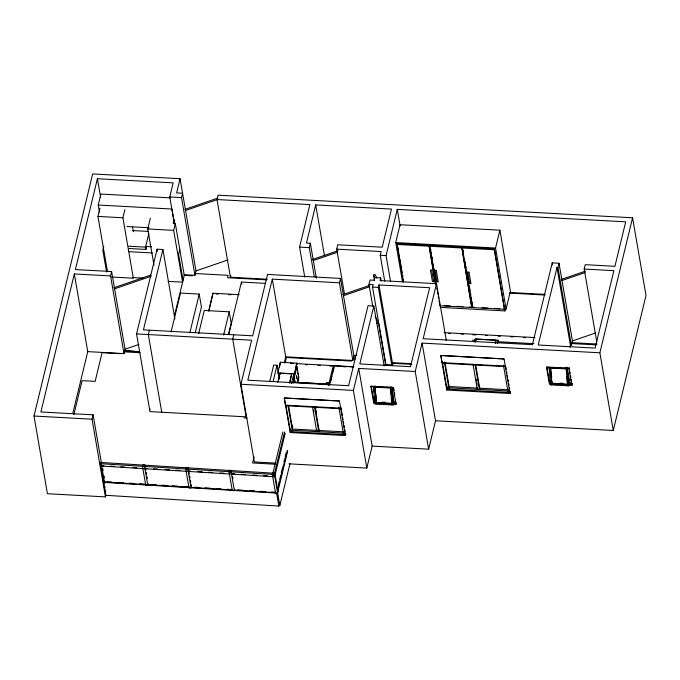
<?xml version="1.0" encoding="UTF-8"?>
<svg xmlns="http://www.w3.org/2000/svg" width="680" height="680" viewBox="0 0 680 680"><rect width="100%" height="100%" fill="white"/><g stroke="black" fill="none" stroke-linecap="round" stroke-linejoin="round"><path stroke-width="1.02" d="M105.884 495.133L105.459 496.885L47.421 493.723L34 416.032L92.675 173.935L180.064 178.704L195.993 270.912L194.939 275.289L184.144 274.703M74.332 273.947L87.754 351.637L123.981 353.608L110.559 275.927L74.332 273.947L40.877 411.969L93.109 414.825L101.337 462.468M174.394 223.89L169.745 196.962L173.162 182.861L97.41 178.721L75.395 269.569L111.622 271.55L125.044 349.231L123.981 353.608M99.467 212.066L98.252 205.02L100.912 194.064L170.382 197.855M107.483 271.626L97.945 216.418L99.926 208.242M103.776 246.296L102.816 250.257L106.573 272.008M72.769 413.44L87.754 351.637M73.873 414.579L82.093 380.647L95.149 381.361L102.102 352.665L120.853 353.685M111.503 277.006L133.339 278.197L122.91 217.778L124.891 209.61M110.559 275.927L111.622 271.55M105.459 496.885L92.047 419.203L93.109 414.825M153.994 265.208L147.73 228.956L150.348 218.135M129.166 248.523L145.945 249.432L145.545 247.129L148.869 233.435M145.945 249.432L146.659 246.5M101.668 462.332L101.286 463.904L104.516 482.604L104.898 481.04M233.775 334.789L232.722 339.167L246.134 416.849L149.974 411.604L136.553 333.914L157.089 249.195L162.903 249.509L174.896 318.911M162.903 249.509L143.429 329.859L252.671 335.818L267.546 274.44L340.501 278.426L353.923 356.107L352.861 360.485L285.719 356.822L272.306 279.131L339.439 282.803L352.861 360.485M180.064 178.704L176.621 192.899L182.58 193.222L181.518 197.6L194.939 275.289M174.191 219.487L173.23 223.44L175.312 223.558L184.255 275.349L174.344 316.225M149.387 330.183L148.325 334.56L161.738 412.241M168.088 281.367L182.606 282.157L173.655 230.367L175.312 223.558M179.783 249.45L178.585 254.388L183.056 280.287M149.812 409.819L150.025 408.944M171.079 331.874L180.489 293.063L199.206 294.083L201.441 307.037L195.254 332.571M142.494 466.48L142.868 464.916L144.951 465.026L144.568 466.59L147.798 485.29L145.724 485.18L142.494 466.48L144.568 466.59M147.798 485.29L148.18 483.726M267.359 279.242L230.426 277.227L217.005 199.537L218.067 195.16L632.578 217.787L646 295.469L613.275 430.482L435.523 420.775L422.101 343.094L599.862 352.793L613.275 430.482M189.805 332.894L199.206 294.083M198.636 333.676L204.263 310.454L229.22 311.814L231.208 323.323L228.514 334.433M208.751 310.675L212.976 293.225L239.139 294.652M208.845 311.253L212.976 293.225M230.426 277.227L230.843 275.476M185.776 469.166L186.15 467.602L188.232 467.712L187.858 469.285L191.089 487.985L189.006 487.866L185.776 469.166L187.858 469.285M223.593 335.036L229.22 311.814M228.726 334.466L241.434 282.055L265.344 283.365M275.375 463.088L254.346 461.941L240.932 384.26L251.608 340.195L136.553 333.914M272.306 279.131L247.809 380.197L348.644 385.704L368.033 305.711L373.847 306.034L384.208 366.01M229.058 471.861L229.44 470.296L231.514 470.407L231.141 471.971L234.371 490.671L232.288 490.56L229.058 471.861L231.141 471.971M234.371 490.671L234.745 489.107M304.767 277.151L299.582 247.112L309.885 204.612L217.005 199.537M269.756 381.395L273.717 365.075L277.032 365.253L279.191 377.757M254.074 456.85L252.595 462.978L275.341 464.219M344.42 293.683L336.719 249.144L337.781 244.766L382.211 247.189L391.459 209.057L315.699 204.927L306.459 243.057L310.344 243.27L316.387 278.239M273.079 381.574L277.032 365.253M277.695 373.311L280.373 362.245L297.007 363.154L293.981 377.094M279.548 367.132L280.373 362.245M278.383 374.969L278.859 373.014L293.828 373.83L294.423 377.281M314.296 276.649L309.289 247.648L310.344 243.27M277.814 382.304L280.015 373.201L291.661 373.839L289.901 383.087M278.995 379.414L279.726 376.38M284.223 363.01L285.719 356.822M285.158 362.652L286.407 357.501L351.824 361.072M289.459 382.942L291.661 373.839M291.457 383.613L293.828 373.83M295.375 369.385L295.859 367.396M294.075 375.224L297.007 363.154M293.003 383.154L296.922 366.444L296.098 366.392M272.34 474.546L272.723 472.983L274.797 473.093L278.026 491.802L277.652 493.365L275.57 493.246L272.34 474.546L274.423 474.665L279.828 505.512L278.248 505.427M282.872 431.962L272.74 473.773L274.405 473.866L284.537 432.055M274.423 474.665L274.797 473.093M297.406 381.2L298.367 377.255L298.758 379.559M275.043 475.15L285.183 433.339M297.56 382.067L298.767 377.085L296.922 366.444M290.615 428.502L290.207 430.176L345.38 433.185L345.627 434.622L290.453 431.613L285.906 405.288M345.822 433.806L345.398 435.557L290.232 432.548L290.649 430.797M278.528 484.356L279.267 481.296M279.76 479.256L280.755 475.175M281.248 473.135L282.727 467.015M283.968 461.915L284.707 458.856M285.2 456.815L286.195 452.736M277.542 490.501L287.181 450.721M277.839 491.546L287.725 450.755M279.828 505.512L289.96 463.7M339.439 282.803L340.501 278.426M326.425 384.642L326.91 382.636L328.993 382.747M327.573 384.88L328.075 382.832M317.161 429.955L316.752 431.622L312.528 407.167M328.414 385.696L329.162 382.611L330.412 382.678M329.477 385.05L334.126 365.865L353.727 366.936M332.052 375.887L330.556 382.058L329.315 381.99L332.8 367.591L334.05 367.659L332.554 373.83M319.234 430.066L318.835 431.74L314.611 407.277M372.725 306.161L368.968 284.41L370.022 280.032L374.195 280.262L374.85 277.576L380.664 277.89L381.208 281.001M373.847 306.034L359.813 363.936L410.49 366.699L429.632 287.725L378.955 284.954L392.377 362.644L391.774 365.1L385.959 364.786L372.538 287.096L373.142 284.639L368.968 284.41M384.727 281.172L380.256 255.28L381.157 251.566L336.719 249.144M289.034 463.837L366.817 468.078L353.396 390.397L358.725 368.416L415.225 371.493L428.638 449.183L372.147 446.097L358.725 368.416M391.774 365.1L378.361 287.411L378.955 284.954M380.664 277.89L380.018 280.576L436.509 283.662L446.352 340.629M390.541 281.495L386.07 255.595L397.273 209.381L625.702 221.841L614.933 266.297L585.259 264.673L584.196 269.05L596.726 341.564M402.509 281.86L395.717 242.581L400.044 224.74L499.885 230.189L510.416 291.185L506.098 309.017L503.99 308.907M403.385 282.055L397.12 243.5L429.012 245.242L435.693 283.909M374.442 400.75L373.787 403.435L370.804 386.172L393.168 387.396L396.151 404.659L389.036 404.269M366.817 468.078L372.147 446.097M435.285 283.798L429.012 245.242M436.483 285.931L429.853 245.284L461.737 247.027L471.801 307.53L439.909 305.787L439.008 300.56M415.225 371.493L422.101 343.094M436.509 283.662L423.164 338.716L532.406 344.675L552.228 262.871L559.019 263.245L572.433 340.935L571.37 345.312L570.409 345.253L556.988 267.572L557.957 267.623L571.37 345.312M471.801 307.53L461.737 247.027M462.349 248.013L462.57 247.07L494.462 248.812L504.517 309.315L472.634 307.572L462.349 248.013L494.233 249.755L504.517 309.315M428.638 449.183L435.523 420.775M447.16 385.993L446.752 387.668L509.975 391.119L510.221 392.555L446.998 389.104L442.281 361.769M510.425 391.74L510 393.49L446.777 390.039L447.202 388.288M472.634 307.572L471.954 301.41M494.233 249.755L494.462 248.812M506.098 309.017L495.558 248.03L499.885 230.189M474.487 342.031L475.235 338.971L498.108 340.221L497.76 343.128M475.66 342.193L476.391 339.159L495.941 340.229L495.652 343.4M477.725 387.668L477.326 389.334L473.101 364.879M479.808 387.778L479.409 389.445L475.184 364.99M495.21 343.255L495.941 340.229M440.215 307.385L504.909 310.913L505.401 308.881M497.369 343.281L498.108 340.221M556.988 267.572L538.22 344.998L595.102 348.1L613.87 270.674L584.196 269.05M557.957 267.623L559.019 263.245M549.44 381.871L549.848 380.197M569.908 347.319L570.409 345.253M567.758 385.245L571.829 385.466L572.254 383.716M599.862 352.793L632.578 217.787M100.275 463.683L100.597 462.434L273.734 473.195L273.81 476.748L100.674 465.987L100.275 463.683L273.411 474.444M100.674 465.987L100.597 462.434M278.885 506.065L276.649 493.119L103.513 482.358L105.748 495.304L278.885 506.065L279.191 504.875M393.423 402.806L393.006 403.894L374.808 402.9M391.765 388.101L373.558 387.107L374.892 403.979L393.091 404.974L393.507 403.877L392.42 390.159M568.336 374.178L569.168 384.736L568.752 385.832L550.553 384.837L550.962 383.741M569.083 383.664L568.667 384.752L550.468 383.758M184.994 209.363L217.957 198.033M185.555 210.494L217.532 199.504M150.153 276.599L114.606 288.813L114.036 287.683L150.578 275.128L151.138 276.258M195.993 270.912L227.97 259.93M338.053 250.707L312.757 259.403L313.327 260.534L337.646 252.178M125.044 349.231L138.864 344.488M374.416 280.245L373.515 275.034L375.105 274.49L376.95 278.146M342.916 294.559L369.223 285.515M343.485 295.69L369.793 286.646M376.83 323.298L378.42 322.745L375.13 316.217M585.548 271.091L561.425 279.378L561.994 280.508L585.106 272.57M353.923 356.107L356.847 355.104M572.433 340.935L595.544 332.988M139.306 351.704L123.632 350.923L139.306 351.789M169.745 196.962L181.518 197.6M98.252 205.02L171.938 209.041L174.377 223.142M97.945 216.418L122.91 217.778M126.998 226.542L149.107 227.749M147.73 228.956L173.655 230.367M395.717 242.581L495.558 248.03M396.89 244.443L428.791 246.177M429.624 246.228L461.508 247.962M132.557 230.562L148.291 231.421M299.582 247.112L309.289 247.648M380.256 255.28L386.07 255.595M145.35 246.424L151.589 246.763M128.767 246.22L145.545 247.129M129.124 251.694L152.278 252.951M195.032 273.522L228.123 275.332L227.545 277.712L266.509 279.837M510.102 292.493L545.003 294.398M184.255 275.349L192.389 275.791M509.915 293.123L544.884 295.026M372.538 287.096L378.361 287.411M132.549 277.525L143.072 278.103M444.091 305.635L450.398 305.983M456.705 306.323L463.004 306.672M469.31 307.012L474.563 307.3M481.925 307.7L488.231 308.048M494.538 308.389L499.791 308.677M216.214 293.964L218.305 294.083M228.769 294.652L230.869 294.772M444.159 332.622L534.922 337.577M448.477 333.429L450.585 333.54M461.142 334.118L463.25 334.237M472.753 334.755L475.915 334.925M485.418 335.444L487.526 335.554M498.083 336.132L500.191 336.251M510.748 336.821L512.856 336.94M523.413 337.518L525.521 337.628M571.982 342.677L597.159 344.054M571.659 343.553L595.884 344.87M472.404 340.187L475.55 340.357M497.93 341.708L533.953 343.672M510 393.49L504.05 358.904L440.827 355.453L442.068 362.644L505.291 366.095M504.033 358.964L440.81 355.512L446.777 390.039M551.718 367.548L553.809 367.659M564.289 368.228L566.38 368.348L566.797 373.609M546.958 367.48L569.321 368.704M567.426 368.959L549.219 367.965L550.553 384.837M353.642 357.867L355.716 357.977M442.527 363.214L505.75 366.656M352.401 358.692L355.504 358.853M392.377 362.644L411.375 363.681M411.825 364.344L393.057 363.324L392.564 365.364L389.402 365.194M123.683 350.736L139.332 351.594M385.067 364.956L388.238 365.126M124.466 351.866L140.139 352.725M290.513 363.315L293.675 363.486M296.837 363.655L353.796 366.767M305.379 364.692L307.488 364.811M318.036 365.381L320.144 365.5M329.638 366.019L332.8 366.188M343.349 366.767L345.457 366.877M568.752 382.925L571.803 383.087L572.05 384.531L569.007 384.361M559.98 383.163L563.014 383.333M567.63 384.14L551.922 383.282L550.673 367.489M551.497 384.353L549.457 384.243L546.482 366.979L568.846 368.203L571.829 385.466M554.54 384.523L557.591 384.684M297.942 377.043L298.767 377.085M477.632 388.084L449.14 386.529L445.085 363.086M508.198 389.75L479.706 388.195L475.66 364.76M292.8 382.143L326.349 383.979M386.529 387.26L389.674 387.43M292.876 382.279L326.341 384.106M371.297 386.623L393.661 387.846M240.932 384.26L353.396 390.397M393.091 402.067L396.142 402.228M382.296 402.195L385.33 402.365M393.346 403.503L396.389 403.673M345.398 435.557L339.447 400.971L284.282 397.962L285.524 405.152L340.688 408.17M339.43 401.03L284.265 398.021L290.232 432.548M376.839 403.605L380.902 403.826M285.982 405.714L341.156 408.731M244.009 417.868L247.163 418.038M317.058 430.372L292.587 429.037L288.541 405.594M343.604 431.817L319.132 430.482L315.087 407.048M34 416.032L92.047 419.203M101.847 465.613L103.955 465.749M110.287 466.14L114.512 466.404M120.844 466.794L125.069 467.058M132.456 467.517L136.68 467.781M145.129 468.308L147.237 468.435M153.569 468.835L157.794 469.098M165.18 469.557L169.405 469.812M175.737 470.212L179.962 470.475M188.411 470.993L190.519 471.129M197.914 471.588L202.13 471.852M208.471 472.243L212.687 472.506M220.082 472.965L224.306 473.229M231.693 473.688L234.863 473.883M241.196 474.274L245.421 474.538M252.807 474.997L257.031 475.26M263.364 475.651L267.589 475.915M106.888 481.771L112.166 482.103M117.444 482.426L123.777 482.825M129.055 483.148L134.334 483.48M139.612 483.803L144.891 484.135M151.224 484.525L156.502 484.857M161.781 485.188L167.059 485.512M172.338 485.843L177.616 486.166M183.948 486.565L189.227 486.888M194.506 487.22L199.784 487.543M205.062 487.875L210.341 488.206M216.673 488.597L220.898 488.861M227.23 489.252L232.509 489.583M237.787 489.906L243.066 490.238M249.399 490.629L254.677 490.96M259.955 491.283L265.234 491.614M271.567 492.006L275.791 492.269M104.678 482.018L145.851 484.577M147.959 484.704L189.133 487.262M191.242 487.398L232.416 489.957M234.524 490.085L275.697 492.643M373.515 275.034L374.892 277.78M552.228 262.871L552.585 264.945M569.075 367.268L569.423 369.3M569.772 371.331L570.12 373.354M570.477 375.385L570.826 377.417M571.174 379.449L571.523 381.48M566.992 367.149L569.976 384.412M548.964 367.175L549.84 372.249M546.881 367.064L549.687 383.308M504.517 308.609L504.909 310.913M505.852 367.243L506.2 369.274M506.549 371.297L506.897 373.32M507.254 375.343L507.603 377.366M507.952 379.398L508.3 381.421M508.648 383.444L508.997 385.466M509.346 387.49L509.702 389.521M503.421 365.109L508.147 392.445M463.114 250.206L463.471 252.297M465.103 261.707L465.46 263.789M465.817 265.88L466.183 267.971M466.539 270.062L467.449 275.289M467.806 277.38L468.171 279.463M468.529 281.554L468.885 283.645M469.251 285.736L470.152 290.964M470.517 293.054L470.875 295.146M471.24 297.228L471.597 299.319M475.235 338.971L475.379 339.839M476.042 378.913L476.399 380.953M476.748 382.984L477.096 385.024M430.389 248.421L430.754 250.512M431.111 252.603L431.477 254.694M431.834 256.785L432.2 258.876M433.1 264.095L433.457 266.186M433.823 268.277L434.18 270.368M434.546 272.459L434.902 274.55M435.268 276.632L436.169 281.86M436.84 288.023L437.206 290.113M437.563 292.204L437.929 294.296M438.285 296.387L438.651 298.477M444.363 361.887L449.081 389.215M397.273 209.381L400.137 225.955M397.12 243.5L397.477 245.59M397.834 247.681L398.743 252.909M399.1 254.992L399.466 257.082M399.823 259.173L402.169 272.756M402.534 274.848L402.892 276.938M403.257 279.029L403.614 281.12M393.762 388.442L394.111 390.473M394.459 392.496L394.817 394.527M391.51 387.311L394.315 403.554M378.42 322.745L385.798 365.457M373.303 386.317L374.349 392.411M371.221 386.206L374.025 402.45M315.699 204.927L324.471 255.68M340.901 407.286L342.303 415.387M342.652 417.409L343 419.441M343.349 421.464L343.697 423.487M344.054 425.51L344.403 427.541M344.751 429.565L345.1 431.587M338.827 407.175L343.545 434.512M329.162 382.611L329.528 384.701M326.91 382.636L327.054 383.503M315.562 406.81L315.92 408.85M316.268 410.89L316.625 412.93M313.531 409.989L313.888 412.029M296.174 364.599L296.514 366.546M296.854 368.492L297.185 370.438M297.525 372.385L297.857 374.332M297.984 378.82L298.384 381.123M294.27 377.4L295.103 382.236M293.607 378.318L294.278 382.194M293.403 379.372L293.904 382.296M292.442 425.17L292.791 427.201M287.988 405.407L292.536 431.724M280.015 373.201L280.219 374.357M241.434 282.055L241.791 284.147M277.296 493.918L277.644 495.915M277.984 497.904L278.332 499.894M278.673 501.891L279.021 503.88M232.594 476.637L232.951 478.72M157.089 249.195L157.445 251.269M188.589 469.795L189.312 473.952M189.669 476.025L190.026 478.108M190.392 480.182L190.748 482.264M191.106 484.338L191.463 486.421M132.464 226.5L133.365 231.71M97.41 178.721L100.632 197.37M145.486 468.146L145.851 470.22M146.208 472.302L146.566 474.377M146.922 476.459L147.288 478.533M102.748 468.571L103.105 470.645M103.997 475.847L104.363 477.921M103.989 482.162L104.337 484.16M104.678 486.149L105.026 488.138M105.366 490.135L105.715 492.125M100.886 465.179L101.592 469.276M101.949 471.325L102.297 473.373M102.654 475.422L103.011 477.479M103.36 479.527L103.623 481.95L100.784 465.554M567.341 367.888L568.752 385.832M567.043 376.771L567.46 382.032M566.091 367.82L567.511 385.764M551.378 373.252L551.71 377.476M552.041 381.701L552.211 383.809M550.46 368.016L551.794 384.905M550.298 375.3L550.46 377.409M391.68 387.03L393.091 404.974M390.889 389.598L391.306 394.859M391.552 398.021L391.969 403.282L376.261 402.424L375.012 386.631M390.43 386.962L391.85 404.906M375.216 386.061L375.547 390.286M375.878 394.51L376.219 398.735M374.714 386.104L376.133 404.048M374.799 396.55L375.054 399.721M296.667 375.87L296.361 378.607L296.667 375.87M431.69 270.139L430.449 270.07L432.429 281.588L433.678 281.656L431.69 270.139M436.262 270.394L435.022 270.325L437.01 281.834L438.252 281.902L436.262 270.394M468.988 272.178L467.746 272.111L469.727 283.62L470.976 283.688L468.988 272.178"/></g></svg>
